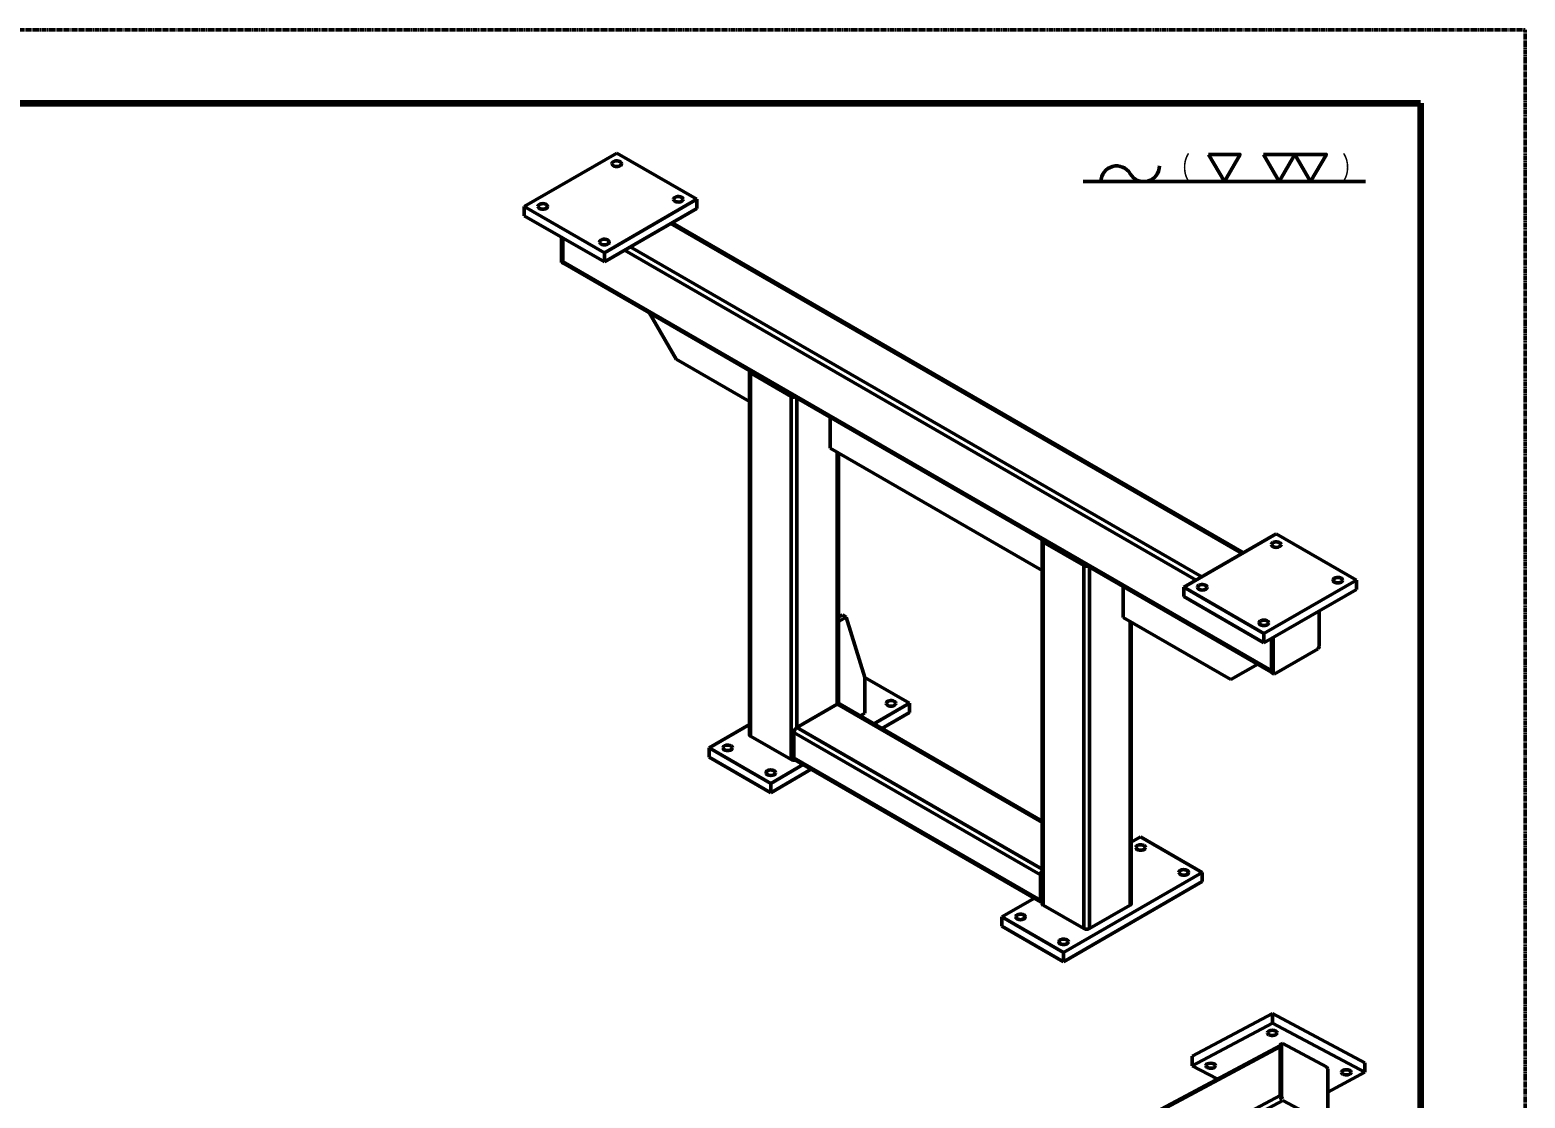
# Model space of a CAD drawing. Header units: millimetres. Extents: x -480 to 2043, y -555 to 1227.
# Drawn here: x 1185 to 2043, y 614 to 1227 of the extents above; entities that cross this region are included whole.
import ezdxf

# ---------------------------------------------------------------- set-up
doc = ezdxf.new("R2010")
doc.units = ezdxf.units.MM
doc.header["$LTSCALE"] = 0.08399
doc.linetypes.add('HIDDEN', pattern=[9.525, 6.35, -3.175])
doc.layers.add('SX_DraftLine', color=7, linetype='Continuous', plot=False)
doc.layers.add('作業', color=7, linetype='Continuous')
doc.styles.get("Standard").update_dxf_attribs({"font": 'txt', "bigfont": 'extfont2'})

# ---------------------------------------------------------------- blocks, each defined once
blk = doc.blocks.new('SX_FinishSymbol_2')
at = {"color": 0, "linetype": 'ByBlock', "lineweight": -2}
for points in [[(-1, 0.866), (-0.5, 0), (0, 0.866)], [(0, 0.866), (0.5, 0), (1, 0.866)]]:
    blk.add_lwpolyline(points, close=True, dxfattribs=at)
blk = doc.blocks.new('SX_FinishSymbol_1')
at = {"color": 0, "linetype": 'ByBlock', "lineweight": -2}
blk.add_lwpolyline([(-0.5, 0.866), (0, 0), (0.5, 0.866)], close=True, dxfattribs=at)
blk = doc.blocks.new('SX_FinishSymbol_5')
at = {"color": 0, "linetype": 'ByBlock', "lineweight": -2}
for centre, start, end in [((-0.433, 0), 30, 180), ((0.433, 0.5), 210, 0)]:
    blk.add_arc(centre, 0.5, start, end, dxfattribs=at)
blk = doc.blocks.new('JZB_0003')
at = {"layer": '作業', "color": 7, "linetype": 'Continuous', "lineweight": 50}
blk.add_line((0, 0), (54, 0), dxfattribs=at)
at = {"layer": '作業', "color": 7, "lineweight": 50, "xscale": 6, "yscale": 6, "zscale": 6}
for name, p in [('SX_FinishSymbol_5', (9, 0)), ('SX_FinishSymbol_1', (27, 0)), ('SX_FinishSymbol_2', (40.5, 0))]:
    blk.add_blockref(name, p, dxfattribs=at)
at = {"layer": '作業', "color": 7, "lineweight": 50, "char_height": 4.8, "width": 4.59, "attachment_point": 7, "line_spacing_factor": 0.6}
for s, insert in [('\\A1;\\W0.750000;（', (16.5, 0)), ('\\A1;\\W0.750000;）', (49.5, 0))]:
    blk.add_mtext(s, dxfattribs=dict(at, insert=insert))
blk = doc.blocks.new('JZB_0107')
at = {"layer": '作業', "color": 91, "linetype": 'Continuous', "lineweight": 50}
for p, q in [((780.9, 136.7), (125.4, 515.2)), ((0, 497.9), (0, 471)), ((779.5, 136), (124, 514.4)), ((726.5, 105.3), (71, 483.8)), ((733, 109.1), (77.5, 487.5)), ((813.2, 1.6), (0, 471)), ((1, 468.9), (813.2, 0)), ((813.2, 38.6), (813.2, 1.6))]:
    blk.add_line(p, q, dxfattribs=at)
blk.add_ellipse((3.3, 472.9), major_axis=(2.3, 3.98), ratio=0.57735, start_param=2.356195, end_param=3.141593, dxfattribs=at)
blk = doc.blocks.new('JZB_0108')
at = {"layer": '作業', "color": 91, "linetype": 'Continuous', "lineweight": 50}
for p, q in [((0, 445.9), (0, 29.5)), ((1.3, 27.6), (1.3, 444.1)), ((47.9, 417.2), (1.3, 444.1)), ((3, 445), (3, 445.3)), ((49.5, 418.1), (3, 445)), ((47.9, 0.8), (47.9, 417.2)), ((49.5, 418.1), (49.5, 418.5)), ((54.4, 0.8), (54.4, 415.6)), ((100.9, 27.6), (100.9, 353.1)), ((102.3, 29.5), (102.3, 352.3)), ((47.9, 0.8), (1.3, 27.6)), ((100.9, 27.6), (54.4, 0.8))]:
    blk.add_line(p, q, dxfattribs=at)
for centre, major_axis, start_param, end_param in [((4.6, 445.9), (4.6, 0), 2.783273, 3.141593), ((4.6, 445.9), (4.6, 0), 3.141593, 3.926991), ((4.6, 445.9), (2.3, 0), 3.332488, 3.926991), ((51.1, 419.1), (4.6, 0), 3.926991, 5.070708), ((51.1, 419.1), (2.3, 0), 3.926991, 4.521493), ((4.6, 29.5), (4.6, 0), 3.141593, 3.926991), ((97.7, 29.5), (4.6, 0), 5.497787, 6.283185), ((51.1, 2.7), (4.6, 0), 3.926991, 5.497787)]:
    blk.add_ellipse(centre, major_axis=major_axis, ratio=0.57735, start_param=start_param, end_param=end_param, dxfattribs=at)
blk = doc.blocks.new('JZB_0109')
at = {"layer": '作業', "color": 91, "linetype": 'Continuous', "lineweight": 50}
for p, q in [((0, 445.9), (0, 29.5)), ((1.3, 27.6), (1.3, 444.1)), ((47.9, 417.2), (1.3, 444.1)), ((3, 445), (3, 445.3)), ((49.5, 418.1), (3, 445)), ((47.9, 0.8), (47.9, 417.2)), ((49.5, 418.1), (49.5, 418.5)), ((54.4, 37.5), (54.4, 415.6)), ((100.9, 64.4), (100.9, 353.1)), ((102.3, 64.8), (102.3, 352.3)), ((47.9, 0.8), (1.3, 27.6))]:
    blk.add_line(p, q, dxfattribs=at)
for centre, major_axis, start_param, end_param in [((4.6, 445.9), (4.6, 0), 2.783273, 3.141593), ((4.6, 445.9), (4.6, 0), 3.141593, 3.926991), ((4.6, 445.9), (2.3, 0), 3.332488, 3.926991), ((51.1, 419.1), (4.6, 0), 3.926991, 5.070708), ((51.1, 419.1), (2.3, 0), 3.926991, 4.521493), ((4.6, 29.5), (4.6, 0), 3.141593, 3.926991), ((51.1, 2.7), (4.6, 0), 3.926991, 5.070708)]:
    blk.add_ellipse(centre, major_axis=major_axis, ratio=0.57735, start_param=start_param, end_param=end_param, dxfattribs=at)
blk = doc.blocks.new('JZB_0110')
at = {"layer": '作業', "color": 91, "linetype": 'Continuous', "lineweight": 50}
for p, q in [((49.8, 227.3), (3.3, 200.5)), ((284.7, 91.7), (49.8, 227.3)), ((284.7, 93.2), (52.1, 227.6)), ((0, 194.9), (0, 165.6)), ((282.8, 31.6), (0, 194.9)), ((284.7, 38), (3.3, 200.5)), ((282.8, 2.3), (0, 165.6)), ((1, 163.5), (283.8, 0.2)), ((282.8, 31.6), (282.8, 2.3)), ((284.5, 32.5), (284.5, 3.3)), ((284.7, 3.1), (284.5, 3.3))]:
    blk.add_line(p, q, dxfattribs=at)
for centre, major_axis, start_param, end_param in [((49.8, 223.6), (2.3, 3.98), 6.283185, 7.068584), ((3.3, 196.7), (2.3, 3.98), 0.785398, 2.356195), ((3.3, 167.5), (2.3, 3.98), 2.356195, 3.141593), ((286.1, 33.4), (2.3, 3.98), 1.212477, 2.356195), ((286.1, 33.4), (1.15, 1.99), 1.761692, 2.356195), ((286.1, 4.2), (2.3, 3.98), 2.356195, 3.141593), ((286.1, 4.2), (2.3, 3.98), 3.141593, 3.499912), ((286.1, 4.2), (1.15, 1.99), 2.356195, 2.950697)]:
    blk.add_ellipse(centre, major_axis=major_axis, ratio=0.57735, start_param=start_param, end_param=end_param, dxfattribs=at)
blk = doc.blocks.new('JZB_0111')
at = {"layer": '作業', "color": 91, "linetype": 'Continuous', "lineweight": 50}
for p, q in [((0, 86.5), (813.2, 519.9)), ((813.2, 521.7), (1.1, 88.8)), ((813.2, 464.3), (813.2, 519.9)), ((530.3, 313.5), (813.2, 464.3)), ((604.3, 345.6), (816.4, 458.6)), ((863, 433.8), (816.4, 458.6)), ((771.4, 383.7), (864.2, 433.2)), ((771.5, 385.1), (863, 433.8)), ((526.1, 344), (466, 312)), ((530.3, 341.8), (526.1, 344)), ((526.1, 311.9), (526.1, 344)), ((530.3, 309.6), (530.3, 341.8)), ((268.4, 166.5), (549.9, 316.6)), ((466, 279.8), (466, 312)), ((466, 279.8), (526.1, 311.9)), ((530.3, 309.6), (470.2, 277.6)), ((526.1, 311.9), (530.3, 309.6)), ((173.2, 123.1), (466.6, 279.5)), ((470.2, 277.6), (466, 279.8)), ((3.3, 25.2), (214, 137.5)), ((169, 153.7), (108.9, 121.6)), ((173.2, 151.4), (169, 153.7)), ((169, 121.5), (169, 153.7)), ((173.2, 119.3), (173.2, 151.4)), ((108.9, 89.5), (108.9, 121.6)), ((108.9, 89.5), (169, 121.5)), ((169, 121.5), (173.2, 119.3)), ((173.2, 119.3), (113.1, 87.2)), ((0, 30.8), (109.5, 89.2)), ((0, 30.8), (0, 86.5)), ((113.1, 87.2), (108.9, 89.5)), ((49.8, 0.4), (3.3, 25.2)), ((49.8, 0.4), (62.8, 7.3)), ((51.9, 0.2), (63.9, 6.6))]:
    blk.add_line(p, q, dxfattribs=at)
for centre, major_axis, start_param, end_param in [((515.5, 318.9), (1.41, 2.65), 0.727838, 3.141593), ((515.5, 318.9), (1.41, 2.65), 3.141593, 6.283185), ((515.5, 318.9), (1.41, 2.65), 6.283185, 7.011024), ((476.6, 298.2), (1.41, 2.65), 0.727838, 3.141593), ((476.6, 298.2), (1.41, 2.65), 3.141593, 6.283185), ((476.6, 298.2), (1.41, 2.65), 6.283185, 7.011024), ((158.4, 128.6), (1.41, 2.65), 0.727838, 3.141593), ((158.4, 128.6), (1.41, 2.65), 3.141593, 6.283185), ((158.4, 128.6), (1.41, 2.65), 0, 0.727838), ((119.5, 107.8), (1.41, 2.65), 0.727838, 3.141593), ((119.5, 107.8), (1.41, 2.65), 3.141593, 6.283185), ((119.5, 107.8), (1.41, 2.65), 0, 0.727838), ((3.3, 84.7), (-2.16, 4.06), 6.283185, 7.126143), ((3.3, 29.1), (-2.16, 4.06), 0.842958, 2.413754), ((49.8, 4.3), (-2.16, 4.06), 2.413754, 3.141593)]:
    blk.add_ellipse(centre, major_axis=major_axis, ratio=0.598262, start_param=start_param, end_param=end_param, dxfattribs=at)

msp = doc.modelspace()

# ---------------------------------------------------------------- linework, layer by layer
at = {"layer": 'SX_DraftLine', "color": 8, "linetype": 'HIDDEN', "lineweight": 50}
for p, q in [((-480, 1227), (2043, 1227)), ((2043, 1227), (2043, -555))]:
    msp.add_line(p, q, dxfattribs=at)
at = {"layer": '作業', "color": 7, "linetype": 'Continuous', "lineweight": 100}
for p, q in [((-408, 1185), (1983, 1185)), ((1983, 1185), (1983, -507))]:
    msp.add_line(p, q, dxfattribs=at)
at = {"layer": '作業', "color": 91, "linetype": 'Continuous', "lineweight": 50}
for p, q in [((1521.967, 1156.3987), (1468.934, 1125.78)), ((1521.967, 1156.3987), (1567.9289, 1129.8625)), ((1468.934, 1125.78), (1514.8959, 1099.2439)), ((1468.934, 1125.78), (1468.934, 1120.4728)), ((1514.8959, 1099.2439), (1567.9289, 1129.8625)), ((1567.9289, 1124.5553), (1514.8959, 1093.9367)), ((1567.9289, 1129.8625), (1567.9289, 1124.5553)), ((1468.934, 1120.4728), (1514.8959, 1093.9367)), ((1490.2179, 1108.1845), (1490.2179, 1093.6917)), ((1491.0311, 1093.2222), (1491.0311, 1107.715)), ((1514.8959, 1093.9367), (1514.8959, 1099.2439)), ((1490.2179, 1093.6917), (1491.7382, 1092.814)), ((1491.9838, 1092.9558), (1491.7382, 1092.814)), ((1540.6365, 1064.8661), (1556.0849, 1038.1087)), ((1556.0849, 1038.1087), (1598.0498, 1013.8803)), ((1644.4732, 987.0777), (1644.4732, 1004.9159)), ((1644.4732, 987.0777), (1765.9876, 916.9213)), ((1900.2691, 937.9858), (1847.2361, 907.3671)), ((1900.2691, 937.9858), (1946.2311, 911.4496)), ((1893.1981, 880.831), (1946.2311, 911.4496)), ((1946.2311, 911.4496), (1946.2311, 906.1424)), ((1812.4111, 890.1187), (1812.4111, 907.9569)), ((1847.2361, 907.3671), (1893.1981, 880.831)), ((1847.2361, 907.3671), (1847.2361, 902.0599)), ((1847.2361, 902.0599), (1893.1981, 875.5238)), ((1946.2311, 906.1424), (1893.1981, 875.5238)), ((1924.9471, 893.8541), (1924.9471, 873.3192)), ((1649.1774, 890.1811), (1651.5443, 891.5476)), ((1653.6656, 890.3228), (1649.1774, 887.7316)), ((1651.5443, 891.5476), (1653.6656, 890.3228)), ((1653.6656, 890.3228), (1664.2623, 855.6544)), ((1812.4111, 890.1187), (1874.2829, 854.3969)), ((1893.1981, 875.5238), (1893.1981, 880.831)), ((1897.6175, 878.0753), (1897.6175, 858.4794)), ((1898.4306, 858.0099), (1898.4306, 878.5448)), ((1924.24, 872.0945), (1899.1377, 857.6017)), ((1924.24, 872.0945), (1924.9471, 873.3192)), ((1874.2829, 854.3969), (1889.7313, 863.3161)), ((1897.6175, 858.4794), (1899.1377, 857.6017)), ((1664.2722, 855.6636), (1664.2567, 855.6725)), ((1664.2623, 855.6544), (1664.2722, 855.6636)), ((1664.2722, 855.6636), (1664.2722, 835.2093)), ((1664.2722, 855.6218), (1689.9049, 840.8228)), ((1689.9049, 840.8228), (1669.5067, 829.0459)), ((1689.9049, 835.5155), (1689.9049, 840.8228)), ((1661.5518, 833.6387), (1664.2722, 835.2093)), ((1674.1029, 826.3923), (1689.9049, 835.5155)), ((1575, 815.3072), (1598.0498, 828.615)), ((1610.3553, 794.8948), (1575, 815.3072)), ((1575, 810), (1575, 815.3072)), ((1575, 810), (1610.3553, 789.5876)), ((1628.9857, 805.6511), (1610.3553, 794.8948)), ((1610.3553, 789.5876), (1633.5819, 802.9974)), ((1610.3553, 789.5876), (1610.3553, 794.8948)), ((1817.1153, 761.1746), (1822.4874, 764.2762)), ((1822.4874, 764.2762), (1857.8427, 743.8638)), ((1857.8427, 743.8638), (1778.2932, 697.9358)), ((1778.2932, 692.6286), (1857.8427, 738.5565)), ((1857.8427, 738.5565), (1857.8427, 743.8638)), ((1742.9379, 718.3482), (1761.5682, 729.1045)), ((1778.2932, 697.9358), (1742.9379, 718.3482)), ((1742.9379, 713.041), (1742.9379, 718.3482)), ((1742.9379, 713.041), (1778.2932, 692.6286)), ((1778.2932, 692.6286), (1778.2932, 697.9358)), ((1898.033, 662.9973), (1852.0711, 638.4964)), ((1898.033, 657.4979), (1898.033, 662.9973)), ((1898.033, 662.9973), (1951.066, 634.727)), ((1898.033, 657.4979), (1852.0711, 632.9969)), ((1951.066, 629.2275), (1898.033, 657.4979)), ((1902.4524, 644.8725), (1903.1595, 645.3416)), ((1903.2656, 645.306), (1902.4524, 644.8725)), ((1902.4524, 644.8725), (1902.4524, 614.837)), ((1903.1595, 645.3416), (1903.9727, 645.7751)), ((1903.9727, 645.7751), (1903.2656, 645.306)), ((1903.2656, 615.2705), (1903.2656, 645.306)), ((1903.9727, 645.7751), (1929.075, 632.3938)), ((1852.0711, 638.4964), (1852.0711, 632.9969)), ((1951.066, 634.727), (1951.066, 629.2275)), ((1852.0711, 632.9969), (1866.3362, 625.3926)), ((1929.7821, 631.1708), (1929.075, 632.3938)), ((1929.7821, 631.1708), (1929.7821, 601.1353)), ((1951.066, 629.2275), (1929.7821, 617.8817)), ((1902.4524, 614.837), (1903.2656, 615.2705)), ((1903.1595, 613.614), (1902.4524, 614.837)), ((1903.2656, 615.2705), (1903.9727, 614.0475))]:
    msp.add_line(p, q, dxfattribs=at)
for centre, ratio, start_param, end_param in [((1521.967, 1150.2749), 0.57735042, 2.35619449, 3.14159265), ((1521.967, 1150.2749), 0.57735042, 3.14159265, 6.28318541), ((1521.967, 1150.2749), 0.57735042, 0, 2.35619439), ((1479.5406, 1125.78), 0.57735042, 2.35619449, 3.14159265), ((1479.5406, 1125.78), 0.57735042, 3.14159265, 6.28318541), ((1479.5406, 1125.78), 0.57735042, 0, 2.35619439), ((1557.3223, 1129.8625), 0.57735042, 2.35619449, 3.14159265), ((1557.3223, 1129.8625), 0.57735042, 3.14159265, 6.28318541), ((1557.3223, 1129.8625), 0.57735042, 0, 2.35619439), ((1514.8959, 1105.3676), 0.57735042, 2.35619449, 3.14159265), ((1514.8959, 1105.3676), 0.57735042, 0, 2.35619442), ((1514.8959, 1105.3676), 0.57735042, 3.14159265, 6.28318538), ((1900.2691, 931.8621), 0.57735042, 2.35619449, 3.14159283), ((1900.2691, 931.8621), 0.57735042, 3.14159283, 6.28318531), ((1900.2691, 931.8621), 0.57735042, 0, 2.35619449), ((1857.8427, 907.3671), 0.57735042, 0, 2.35619449), ((1935.6245, 911.4496), 0.57735042, 2.35619449, 3.14159265), ((1935.6245, 911.4496), 0.57735042, 3.14159265, 6.28318548), ((1935.6245, 911.4496), 0.57735042, 0, 2.35619431), ((1857.8427, 907.3671), 0.57735042, 2.35619449, 3.14159283), ((1857.8427, 907.3671), 0.57735042, 3.14159283, 6.28318531), ((1893.1981, 886.9547), 0.57735042, 2.35619449, 3.14159265), ((1893.1981, 886.9547), 0.57735042, 3.14159265, 6.28318548), ((1893.1981, 886.9547), 0.57735042, 0, 2.35619431), ((1679.2983, 840.8228), 0.57735042, 0.78539816, 3.14159264), ((1679.2983, 840.8228), 0.57735042, 3.14159264, 6.28318532), ((1679.2983, 840.8228), 0.57735042, 0, 0.78539815), ((1585.6066, 815.3072), 0.57735042, 0.78539816, 3.14159265), ((1585.6066, 815.3072), 0.57735042, 3.14159265, 6.28318531), ((1585.6066, 815.3072), 0.57735042, 0, 0.78539816), ((1610.3553, 801.0185), 0.57735042, 0.78539816, 3.14159267), ((1610.3553, 801.0185), 0.57735042, 3.14159267, 6.28318531), ((1610.3553, 801.0185), 0.57735042, 0, 0.78539816), ((1822.4874, 758.1525), 0.57735042, 0.78539816, 3.14159255), ((1822.4874, 758.1525), 0.57735042, 3.14159255, 6.28318531), ((1822.4874, 758.1525), 0.57735042, 0, 0.78539816), ((1847.2361, 743.8638), 0.57735042, 0.78539816, 3.14159265), ((1847.2361, 743.8638), 0.57735042, 3.14159265, 6.28318548), ((1847.2361, 743.8638), 0.57735042, 0, 0.78539799), ((1753.5445, 718.3482), 0.57735042, 0.78539816, 3.14159255), ((1753.5445, 718.3482), 0.57735042, 3.14159255, 6.28318531), ((1753.5445, 718.3482), 0.57735042, 0, 0.78539816), ((1778.2932, 704.0595), 0.57735042, 0.78539816, 3.14159255), ((1778.2932, 704.0595), 0.57735042, 3.14159255, 6.28318554), ((1778.2932, 704.0595), 0.57735042, 0, 0.78539794), ((1898.033, 651.8438), 0.53307078, 0, 3.14159255), ((1898.033, 651.8438), 0.53307078, 3.14159255, 3.92699082), ((1898.033, 651.8438), 0.53307078, 3.92699082, 6.28318531), ((1862.6777, 632.9969), 0.53307078, 0, 3.14159255), ((1862.6777, 632.9969), 0.53307078, 3.14159255, 3.92699082), ((1862.6777, 632.9969), 0.53307078, 3.92699082, 6.28318531), ((1940.4594, 629.2275), 0.53307078, 0, 3.14159264), ((1940.4594, 629.2275), 0.53307078, 3.14159264, 3.92699082), ((1940.4594, 629.2275), 0.53307078, 3.92699082, 6.28318531)]:
    msp.add_ellipse(centre, major_axis=(2.75, 0), ratio=ratio, start_param=start_param, end_param=end_param, dxfattribs=at)

# ---------------------------------------------------------------- block references
at = {"layer": '作業'}
for name, p, xscale, yscale, zscale in [('JZB_0003', (1789.5, 1140), 3, 3, 3), ('JZB_0107', (1491.0311, 858.763), 0.5, 0.5, 0.5), ('JZB_0109', (1598.0498, 808.2026), 0.5, 0.5, 0.5), ('JZB_0108', (1765.9876, 711.2436), 0.5, 0.5, 0.5), ('JZB_0110', (1623.6136, 726.7202), 0.5, 0.5, 0.5), ('JZB_0111', (1495.866, 383.799), 0.5, 0.5, 0.5)]:
    msp.add_blockref(name, p, dxfattribs=dict(at, xscale=xscale, yscale=yscale, zscale=zscale))

doc.saveas('drawing.dxf')
